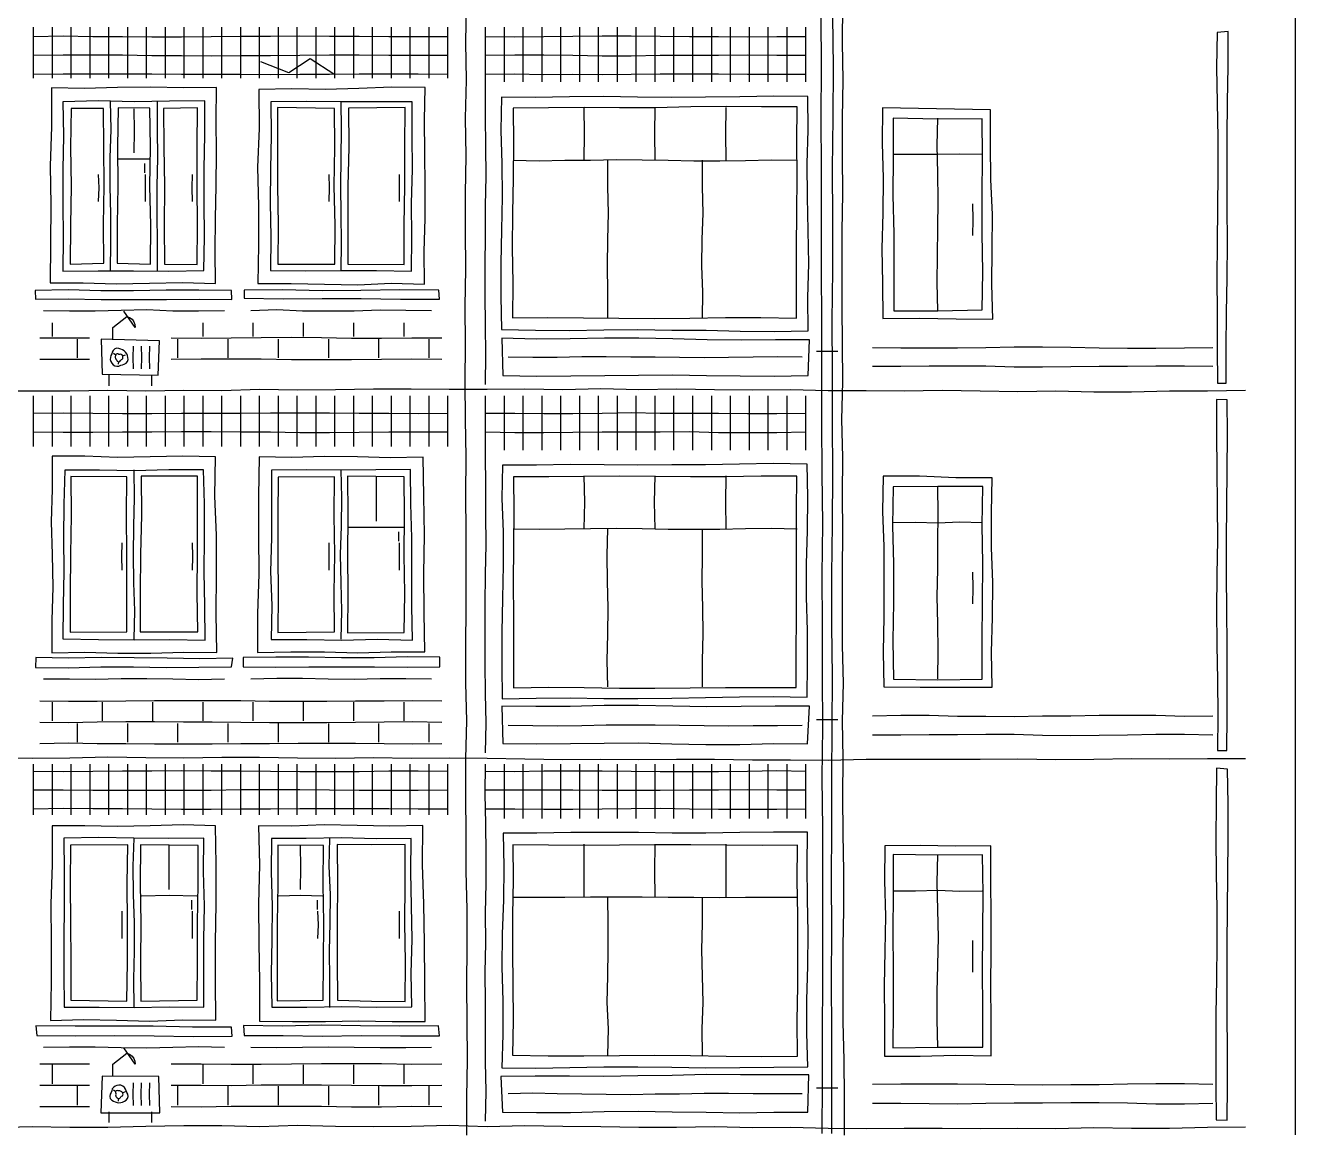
# Model space of a CAD drawing. Header units: millimetres. Extents: x 0 to 165, y 0 to 320.
# Drawn here: x 63.9 to 165, y 166.4 to 254.4 of the extents above; entities that cross this region are included whole.
import ezdxf

# ---------------------------------------------------------------- set-up
doc = ezdxf.new("R2010")
doc.units = ezdxf.units.MM
for name, color, linetype, true_color in [('01_KARKAS', 1, 'Continuous', 0xd62728), ('02_PROYOMY', 5, 'Continuous', 0x1f5fd6), ('03_BALKONY', 3, 'Continuous', 0x2ca02c), ('04_KLADKA', 32, 'Continuous', 0x8c5a2b), ('05_KONDICIONERY', 6, 'Continuous', 0xc512c5), ('06_VODOSTOK', 4, 'Continuous', 0x0f9aa0)]:
    doc.layers.add(name, color=color, linetype=linetype, true_color=true_color)

msp = doc.modelspace()

# ---------------------------------------------------------------- linework, layer by layer
at = {"layer": '01_KARKAS'}
for points in [[(99, 166), (98.99, 169), (99.05, 172), (99.04, 175), (99, 178), (99.03, 181), (99.03, 184), (98.95, 187), (98.96, 190), (98.92, 193), (98.93, 196), (98.99, 199), (98.93, 202), (98.91, 205), (98.94, 208), (98.94, 211), (98.96, 214), (98.91, 217), (98.95, 220), (98.9, 223), (98.87, 226), (98.9, 229), (98.88, 232), (98.91, 235), (98.9, 238), (98.89, 241), (98.94, 244), (98.89, 247), (98.97, 250), (98.93, 253), (98.98, 256)], [(129.08, 166), (129.08, 169), (129.06, 172), (128.98, 175), (128.97, 178), (128.98, 181), (129.03, 184), (129.02, 187), (128.96, 190), (128.94, 193), (128.97, 196), (128.92, 199), (129, 202), (128.93, 205), (128.93, 208), (128.93, 211), (128.94, 214), (128.92, 217), (128.95, 220), (128.87, 223), (128.95, 226), (128.93, 229), (128.9, 232), (128.88, 235), (128.89, 238), (128.95, 241), (128.92, 244), (128.91, 247), (128.96, 250), (128.93, 253), (128.94, 256)], [(165, 166.04), (165, 169.06), (165, 172.08), (165, 175.09), (165, 178.11), (165, 181.13), (165, 184.15), (165, 187.17), (165, 190.19), (165, 193.21), (165, 196.23), (165, 199.25), (165, 202.26), (165, 205.28), (165, 208.3), (165, 211.32), (165, 214.34), (165, 217.36), (165, 220.38), (165, 223.4), (165, 226.42), (165, 229.43), (165, 232.45), (165, 235.47), (165, 238.49), (165, 241.51), (165, 244.53), (165, 247.55), (165, 250.57), (165, 253.58), (165, 256.6)], [(61.37, 225.29), (64.38, 225.29), (67.4, 225.28), (70.42, 225.33), (73.44, 225.29), (76.46, 225.34), (79.48, 225.31), (82.5, 225.4), (85.52, 225.36), (88.54, 225.38), (91.56, 225.44), (94.58, 225.44), (97.6, 225.42), (100.62, 225.4), (103.63, 225.43), (106.65, 225.39), (109.67, 225.45), (112.69, 225.38), (115.71, 225.43), (118.73, 225.37), (121.75, 225.35), (124.77, 225.37), (127.79, 225.3), (130.81, 225.3), (133.83, 225.28), (136.85, 225.34), (139.87, 225.27), (142.88, 225.22), (145.9, 225.27), (148.92, 225.2), (151.94, 225.21), (154.96, 225.27), (157.98, 225.28), (161, 225.33)], [(61.37, 196.05), (64.38, 196.04), (67.4, 196.06), (70.42, 196.13), (73.44, 196.09), (76.46, 196.05), (79.48, 196.11), (82.5, 196.11), (85.52, 196.05), (88.54, 196.03), (91.56, 196.08), (94.58, 196.02), (97.6, 196.06), (100.62, 196.04), (103.63, 195.97), (106.65, 195.93), (109.67, 195.96), (112.69, 195.91), (115.71, 195.94), (118.73, 195.95), (121.75, 195.9), (124.77, 195.9), (127.79, 195.87), (130.81, 195.95), (133.83, 195.95), (136.85, 195.94), (139.87, 195.94), (142.88, 195.98), (145.9, 195.91), (148.92, 195.94), (151.94, 195.99), (154.96, 195.98), (157.98, 195.99), (161, 196)], [(61.37, 166.61), (64.38, 166.7), (67.4, 166.64), (70.42, 166.66), (73.44, 166.72), (76.46, 166.78), (79.48, 166.79), (82.5, 166.7), (85.52, 166.8), (88.54, 166.73), (91.56, 166.71), (94.58, 166.72), (97.6, 166.8), (100.62, 166.71), (103.63, 166.77), (106.65, 166.74), (109.67, 166.69), (112.69, 166.66), (115.71, 166.64), (118.73, 166.69), (121.75, 166.62), (124.77, 166.64), (127.79, 166.58), (130.81, 166.55), (133.83, 166.58), (136.85, 166.58), (139.87, 166.55), (142.88, 166.57), (145.9, 166.54), (148.92, 166.62), (151.94, 166.58), (154.96, 166.58), (157.98, 166.64), (161, 166.67)]]:
    msp.add_lwpolyline(points, dxfattribs=at)
at = {"layer": '02_PROYOMY'}
for points in [[(65.92, 249.39), (65.94, 246.29), (65.82, 243.19), (65.87, 240.08), (65.85, 236.98), (65.81, 233.88)], [(79.07, 249.42), (76.44, 249.39), (73.81, 249.46), (71.18, 249.44), (68.55, 249.35), (65.92, 249.39)], [(78.99, 233.81), (78.95, 236.41), (78.99, 239.01), (79.03, 241.61), (79.08, 244.22), (79.03, 246.82), (79.07, 249.42)], [(82.43, 249.26), (82.46, 246.17), (82.33, 243.08), (82.4, 239.99), (82.4, 236.9), (82.35, 233.81)], [(95.69, 249.44), (93.04, 249.45), (90.39, 249.35), (87.74, 249.26), (85.08, 249.33), (82.43, 249.26)], [(95.62, 233.76), (95.61, 236.37), (95.68, 238.99), (95.69, 241.6), (95.65, 244.21), (95.63, 246.82), (95.69, 249.44)], [(66.84, 248.28), (66.89, 245.58), (66.82, 242.89), (66.82, 240.19), (66.86, 237.49), (66.83, 234.8)], [(78.15, 248.37), (75.33, 248.35), (72.5, 248.28), (69.67, 248.36), (66.84, 248.28)], [(70.63, 234.83), (70.65, 237.08), (70.64, 239.33), (70.6, 241.58), (70.61, 243.83), (70.68, 246.08), (70.63, 248.33)], [(74.37, 234.83), (74.36, 237.08), (74.33, 239.33), (74.35, 241.58), (74.4, 243.83), (74.37, 246.08), (74.37, 248.33)], [(77.55, 247.82), (74.86, 247.77)], [(77.52, 235.34), (77.56, 238.46), (77.52, 241.58), (77.54, 244.7), (77.55, 247.82)], [(78.06, 234.85), (78.11, 237.55), (78.09, 240.26), (78.09, 242.96), (78.15, 245.66), (78.15, 248.37)], [(83.39, 248.29), (83.43, 245.61), (83.38, 242.92), (83.34, 240.24), (83.39, 237.55), (83.37, 234.87)], [(94.65, 248.29), (91.84, 248.28), (89.02, 248.28), (86.21, 248.32), (83.39, 248.29)], [(88.46, 247.75), (83.92, 247.84)], [(83.92, 247.84), (83.92, 244.72), (83.92, 241.61), (83.99, 238.49), (83.96, 235.37)], [(89, 234.83), (89.03, 237.08), (88.99, 239.33), (88.96, 241.58), (89, 243.83), (89.03, 246.08), (89, 248.33)], [(94.08, 247.84), (89.58, 247.79)], [(94.01, 235.33), (94, 238.46), (94.06, 241.59), (94.06, 244.71), (94.08, 247.84)], [(94.6, 234.81), (94.61, 237.51), (94.59, 240.21), (94.67, 242.9), (94.66, 245.6), (94.65, 248.29)], [(67.49, 247.77), (67.44, 244.67), (67.49, 241.57), (67.43, 238.47), (67.42, 235.37)], [(70.08, 247.77), (67.49, 247.77)], [(70.09, 235.43), (70.06, 238.51), (70.13, 241.6), (70.09, 244.68), (70.08, 247.77)], [(71.23, 247.8), (71.19, 244.71), (71.22, 241.61), (71.17, 238.52), (71.17, 235.43)], [(73.76, 247.79), (71.23, 247.8)], [(72.5, 244.24), (72.53, 245.99), (72.5, 247.73)], [(73.82, 235.37), (73.83, 238.47), (73.76, 241.58), (73.8, 244.69), (73.76, 247.79)], [(74.86, 247.77), (74.87, 244.67), (74.93, 241.56), (74.89, 238.45), (74.94, 235.35)], [(88.49, 235.37), (88.51, 238.46), (88.44, 241.56), (88.48, 244.66), (88.46, 247.75)], [(89.58, 247.79), (89.6, 244.69), (89.53, 241.58), (89.52, 238.47), (89.52, 235.37)], [(71.23, 243.74), (73.77, 243.74)], [(73.37, 242.64), (73.37, 243.39)], [(69.68, 240.34), (69.72, 241.43), (69.68, 242.51)], [(73.42, 240.34), (73.42, 241.43), (73.42, 242.51)], [(77.15, 240.34), (77.14, 241.43), (77.15, 242.51)], [(88.05, 240.34), (88.07, 241.43), (88.05, 242.51)], [(93.65, 240.34), (93.65, 241.43), (93.65, 242.51)], [(66.83, 234.8), (69.64, 234.82), (72.45, 234.83), (75.26, 234.81), (78.06, 234.85)], [(67.42, 235.37), (70.09, 235.43)], [(71.17, 235.43), (73.82, 235.37)], [(74.94, 235.35), (77.52, 235.34)], [(83.37, 234.87), (86.18, 234.83), (88.99, 234.85), (91.8, 234.87), (94.6, 234.81)], [(83.96, 235.37), (88.49, 235.37)], [(89.52, 235.37), (94.01, 235.33)], [(65.81, 233.88), (68.44, 233.87), (71.08, 233.8), (73.72, 233.86), (76.35, 233.9), (78.99, 233.81)], [(82.35, 233.81), (85.01, 233.83), (87.66, 233.76), (90.31, 233.73), (92.97, 233.84), (95.62, 233.76)], [(80.26, 233.27), (77.66, 233.28), (75.05, 233.29), (72.45, 233.25), (69.85, 233.25), (67.25, 233.31), (64.64, 233.27)], [(64.64, 233.27), (64.65, 232.57)], [(80.3, 232.54), (80.26, 233.27)], [(96.78, 233.28), (93.67, 233.31), (90.57, 233.26), (87.47, 233.25), (84.36, 233.33), (81.26, 233.3)], [(81.26, 233.3), (81.26, 232.65)], [(81.26, 232.65), (84.37, 232.59), (87.48, 232.62), (90.6, 232.64), (93.71, 232.57), (96.82, 232.58)], [(96.82, 232.58), (96.78, 233.28)], [(64.65, 232.57), (67.26, 232.6), (69.87, 232.56), (72.48, 232.54), (75.08, 232.56), (77.69, 232.58), (80.3, 232.54)], [(65.3, 231.68), (67.36, 231.65), (69.41, 231.64), (71.47, 231.71), (73.53, 231.74), (75.59, 231.66), (77.64, 231.64), (79.7, 231.68)], [(81.8, 231.68), (83.86, 231.74), (85.91, 231.66), (87.97, 231.64), (90.03, 231.66), (92.09, 231.73), (94.14, 231.7), (96.2, 231.68)], [(65.97, 220.07), (65.98, 217.46), (65.91, 214.85), (65.97, 212.24), (66.04, 209.64), (65.95, 207.03), (65.95, 204.42)], [(78.99, 220.01), (76.39, 220.07), (73.78, 220.03), (71.18, 219.98), (68.58, 220.07), (65.97, 220.07)], [(79.09, 204.45), (79.05, 207.56), (79.07, 210.67), (79.06, 213.78), (78.94, 216.89), (78.99, 220.01)], [(82.46, 220.02), (82.41, 216.9), (82.41, 213.78), (82.44, 210.67), (82.32, 207.55), (82.34, 204.43)], [(95.52, 220), (92.91, 219.95), (90.3, 220.03), (87.68, 220.05), (85.07, 219.96), (82.46, 220.02)], [(95.65, 204.5), (95.6, 207.6), (95.57, 210.7), (95.62, 213.8), (95.59, 216.9), (95.52, 220)], [(66.98, 218.95), (66.92, 216.26), (66.89, 213.58), (66.91, 210.89), (66.85, 208.2), (66.83, 205.52)], [(78.04, 219), (75.27, 219), (72.51, 218.92), (69.74, 218.97), (66.98, 218.95)], [(72.5, 205.5), (72.56, 207.75), (72.49, 210), (72.45, 212.25), (72.48, 214.5), (72.53, 216.75), (72.5, 219)], [(77.55, 218.49), (73.07, 218.48)], [(77.58, 206.09), (77.53, 209.19), (77.56, 212.29), (77.56, 215.39), (77.55, 218.49)], [(78.16, 205.43), (78.14, 208.15), (78.09, 210.86), (78.1, 213.57), (78.1, 216.28), (78.04, 219)], [(83.44, 218.96), (83.46, 216.26), (83.45, 213.57), (83.38, 210.88), (83.48, 208.18), (83.43, 205.49)], [(94.52, 219.01), (91.75, 218.99), (88.98, 218.97), (86.21, 219), (83.44, 218.96)], [(89, 205.5), (89.04, 207.75), (88.99, 210), (88.95, 212.25), (89.01, 214.5), (89.05, 216.75), (89, 219)], [(94.68, 205.43), (94.62, 208.14), (94.61, 210.86), (94.61, 213.58), (94.54, 216.29), (94.52, 219.01)], [(67.48, 218.46), (67.49, 215.36), (67.43, 212.26), (67.41, 209.16), (67.41, 206.06)], [(71.92, 218.42), (67.48, 218.46)], [(71.93, 206.1), (71.94, 209.18), (71.94, 212.26), (71.9, 215.34), (71.92, 218.42)], [(73.07, 218.48), (73.09, 215.38), (73.02, 212.28), (73, 209.19), (73, 206.09)], [(83.99, 218.39), (83.95, 215.3), (83.95, 212.21), (83.97, 209.12), (83.95, 206.03)], [(88.46, 218.44), (83.99, 218.39)], [(88.46, 206.09), (88.44, 209.18), (88.49, 212.26), (88.45, 215.35), (88.46, 218.44)], [(94.02, 218.43), (89.49, 218.48)], [(89.49, 218.48), (89.52, 215.36), (89.49, 212.25), (89.52, 209.14), (89.51, 206.02)], [(91.8, 214.91), (91.81, 216.66), (91.8, 218.4)], [(94.02, 206.03), (94.06, 209.13), (94, 212.23), (94.05, 215.33), (94.02, 218.43)], [(89.6, 214.41), (91.8, 214.43), (94, 214.41)], [(93.6, 213.31), (93.6, 214.06)], [(71.55, 211.01), (71.52, 212.09), (71.55, 213.18)], [(77.15, 211.01), (77.17, 212.09), (77.15, 213.18)], [(88.05, 211.01), (88.04, 212.09), (88.05, 213.18)], [(93.65, 211.01), (93.63, 212.09), (93.65, 213.18)], [(66.83, 205.52), (69.66, 205.48), (72.5, 205.46), (75.33, 205.48), (78.16, 205.43)], [(67.41, 206.06), (71.93, 206.1)], [(73, 206.09), (77.58, 206.09)], [(83.43, 205.49), (86.25, 205.49), (89.06, 205.43), (91.87, 205.5), (94.68, 205.43)], [(83.95, 206.03), (88.46, 206.09)], [(89.51, 206.02), (94.02, 206.03)], [(65.95, 204.42), (68.58, 204.46), (71.21, 204.39), (73.83, 204.38), (76.46, 204.48), (79.09, 204.45)], [(82.34, 204.43), (85, 204.5), (87.66, 204.5), (90.32, 204.42), (92.98, 204.49), (95.65, 204.5)], [(64.67, 204.05), (64.65, 203.24)], [(80.36, 203.98), (77.74, 203.94), (75.13, 204), (72.51, 204.03), (69.9, 204.04), (67.28, 203.99), (64.67, 204.05)], [(80.26, 203.3), (80.36, 203.98)], [(96.85, 204.06), (94.24, 204.09), (91.62, 204.03), (89.01, 204.01), (86.4, 204.07), (83.79, 204.07), (81.18, 204.05)], [(81.18, 204.05), (81.19, 203.3)], [(96.86, 203.29), (96.85, 204.06)], [(64.65, 203.24), (67.26, 203.23), (69.86, 203.29), (72.46, 203.29), (75.06, 203.25), (77.66, 203.28), (80.26, 203.3)], [(65.3, 202.35), (67.36, 202.34), (69.41, 202.33), (71.47, 202.36), (73.53, 202.38), (75.59, 202.34), (77.64, 202.3), (79.7, 202.35)], [(81.19, 203.3), (83.8, 203.28), (86.42, 203.3), (89.03, 203.31), (91.64, 203.31), (94.25, 203.28), (96.86, 203.29)], [(81.8, 202.35), (83.86, 202.4), (85.91, 202.39), (87.97, 202.35), (90.03, 202.33), (92.09, 202.37), (94.14, 202.38), (96.2, 202.35)], [(65.99, 190.64), (65.97, 187.54), (65.87, 184.44), (65.89, 181.34), (65.91, 178.23), (65.84, 175.13)], [(79, 190.65), (76.4, 190.72), (73.79, 190.64), (71.19, 190.59), (68.59, 190.65), (65.99, 190.64)], [(79.01, 175.17), (78.99, 178.27), (78.98, 181.36), (79.04, 184.46), (79.03, 187.56), (79, 190.65)], [(82.41, 190.65), (82.5, 187.54), (82.4, 184.43), (82.43, 181.32), (82.5, 178.21), (82.48, 175.1)], [(95.5, 190.66), (92.88, 190.61), (90.26, 190.66), (87.64, 190.71), (85.03, 190.62), (82.41, 190.65)], [(95.69, 175.07), (95.66, 178.19), (95.64, 181.31), (95.57, 184.42), (95.48, 187.54), (95.5, 190.66)], [(66.91, 189.67), (66.94, 186.97), (66.94, 184.28), (66.92, 181.59), (66.9, 178.9), (66.94, 176.2)], [(78.06, 189.67), (75.27, 189.64), (72.48, 189.65), (69.69, 189.7), (66.91, 189.67)], [(72.5, 176.17), (72.48, 178.42), (72.53, 180.67), (72.54, 182.92), (72.46, 185.17), (72.44, 187.42), (72.5, 189.67)], [(78.07, 176.21), (78.05, 178.9), (78.06, 181.59), (78.11, 184.28), (78.04, 186.98), (78.06, 189.67)], [(83.44, 189.63), (83.42, 186.94), (83.5, 184.26), (83.47, 181.57), (83.43, 178.89), (83.47, 176.2)], [(94.56, 189.63), (91.78, 189.61), (89, 189.68), (86.22, 189.62), (83.44, 189.63)], [(88.1, 176.17), (88.08, 178.42), (88.06, 180.67), (88.12, 182.92), (88.15, 185.17), (88.04, 187.42), (88.1, 189.67)], [(94.08, 189.15), (91.38, 189.12), (88.68, 189.16)], [(88.68, 189.16), (88.7, 186.06), (88.68, 182.96), (88.69, 179.86), (88.7, 176.77)], [(94.63, 176.24), (94.58, 178.92), (94.65, 181.6), (94.59, 184.27), (94.55, 186.95), (94.56, 189.63)], [(67.43, 189.11), (67.41, 186.02), (67.44, 182.93), (67.48, 179.84), (67.47, 176.76)], [(72, 189.13), (67.43, 189.11)], [(71.93, 176.69), (71.97, 179.8), (71.97, 182.91), (71.96, 186.02), (72, 189.13)], [(73.01, 189.13), (72.99, 186.01), (73.05, 182.9), (73.02, 179.79), (73.03, 176.67)], [(77.6, 189.08), (73.01, 189.13)], [(75.3, 185.58), (75.29, 187.32), (75.3, 189.07)], [(77.52, 176.77), (77.55, 179.85), (77.55, 182.93), (77.6, 186), (77.6, 189.08)], [(83.94, 189.1), (83.94, 186), (83.91, 182.91), (83.9, 179.82), (83.9, 176.72)], [(87.6, 189.08), (83.94, 189.1)], [(85.75, 185.58), (85.79, 187.32), (85.75, 189.07)], [(87.57, 176.76), (87.58, 179.84), (87.61, 182.92), (87.56, 186), (87.6, 189.08)], [(94.1, 176.66), (94.12, 179.78), (94.07, 182.91), (94.09, 186.03), (94.08, 189.15)], [(73.1, 185.08), (75.3, 185.13), (77.5, 185.08)], [(84, 185.08), (85.75, 185.13), (87.5, 185.08)], [(77.1, 183.98), (77.1, 184.73)], [(87.1, 183.98), (87.1, 184.73)], [(71.55, 181.68), (71.55, 182.76), (71.55, 183.85)], [(77.15, 181.68), (77.16, 182.76), (77.15, 183.85)], [(87.15, 181.68), (87.19, 182.76), (87.15, 183.85)], [(93.65, 181.68), (93.63, 182.76), (93.65, 183.85)], [(66.94, 176.2), (69.72, 176.21), (72.5, 176.17), (75.29, 176.23), (78.07, 176.21)], [(67.47, 176.76), (71.93, 176.69)], [(73.03, 176.67), (77.52, 176.77)], [(83.47, 176.2), (86.26, 176.2), (89.05, 176.26), (91.84, 176.19), (94.63, 176.24)], [(83.9, 176.72), (87.57, 176.76)], [(88.7, 176.77), (91.4, 176.67), (94.1, 176.66)], [(65.84, 175.13), (68.48, 175.22), (71.11, 175.16), (73.74, 175.09), (76.38, 175.2), (79.01, 175.17)], [(82.48, 175.1), (85.12, 175.06), (87.76, 175.05), (90.41, 175.12), (93.05, 175.05), (95.69, 175.07)], [(80.26, 174.62), (77.15, 174.62), (74.03, 174.7), (70.92, 174.7), (67.8, 174.68), (64.69, 174.72)], [(64.69, 174.72), (64.76, 173.96)], [(80.32, 173.9), (80.26, 174.62)], [(96.74, 174.72), (93.64, 174.7), (90.54, 174.71), (87.43, 174.76), (84.33, 174.7), (81.23, 174.74)], [(81.23, 174.74), (81.26, 173.95)], [(96.82, 173.91), (96.74, 174.72)], [(64.76, 173.96), (67.87, 173.93), (70.98, 173.95), (74.1, 173.93), (77.21, 173.87), (80.32, 173.9)], [(65.3, 173.02), (67.36, 173.05), (69.41, 173.04), (71.47, 173), (73.53, 172.97), (75.59, 173.02), (77.64, 173.07), (79.7, 173.02)], [(81.26, 173.95), (84.37, 173.94), (87.48, 173.9), (90.6, 173.94), (93.71, 173.92), (96.82, 173.91)], [(81.8, 173.02), (83.86, 173), (85.91, 173.03), (87.97, 173.05), (90.03, 173.02), (92.09, 173), (94.14, 172.98), (96.2, 173.02)]]:
    msp.add_lwpolyline(points, dxfattribs=at)
at = {"layer": '03_BALKONY'}
for points in [[(159.62, 253.9), (158.75, 253.81)], [(159.47, 225.88), (159.46, 228.68), (159.5, 231.48), (159.55, 234.28), (159.57, 237.09), (159.56, 239.89), (159.54, 242.69), (159.54, 245.49), (159.58, 248.29), (159.62, 251.09), (159.62, 253.9)], [(158.75, 253.81), (158.7, 251.02), (158.75, 248.23), (158.8, 245.43), (158.8, 242.64), (158.77, 239.85), (158.76, 237.06), (158.73, 234.26), (158.76, 231.47), (158.76, 228.68), (158.78, 225.88)], [(101.76, 248.65), (101.7, 246.01), (101.8, 243.37), (101.81, 240.72), (101.77, 238.08), (101.72, 235.44), (101.71, 232.8), (101.76, 230.16)], [(126.15, 248.7), (123.44, 248.74), (120.73, 248.69), (118.02, 248.66), (115.31, 248.62), (112.6, 248.66), (109.89, 248.7), (107.18, 248.69), (104.47, 248.63), (101.76, 248.65)], [(125.31, 247.89), (122.48, 247.88), (119.65, 247.91), (116.83, 247.89), (114, 247.81), (111.17, 247.8), (108.34, 247.83), (105.51, 247.82), (102.68, 247.79)], [(108.35, 243.63), (108.36, 245.73), (108.35, 247.83)], [(114, 243.63), (113.98, 245.73), (114, 247.83)], [(119.65, 243.63), (119.63, 245.73), (119.65, 247.83)], [(125.25, 231.07), (125.26, 233.88), (125.25, 236.68), (125.27, 239.48), (125.32, 242.29), (125.29, 245.09), (125.31, 247.89)], [(126.19, 230.05), (126.17, 232.71), (126.23, 235.38), (126.19, 238.04), (126.12, 240.71), (126.11, 243.37), (126.19, 246.04), (126.15, 248.7)], [(102.68, 247.79), (102.72, 245.01), (102.68, 242.22), (102.64, 239.43), (102.62, 236.65), (102.66, 233.86), (102.63, 231.08)], [(132.1, 247.81), (132.09, 245.01), (132.15, 242.22), (132.12, 239.42), (132.05, 236.62), (132.11, 233.83), (132.12, 231.03)], [(140.71, 247.66), (137.84, 247.71), (134.97, 247.75), (132.1, 247.81)], [(132.94, 246.98), (132.96, 243.92), (132.92, 240.85), (133, 237.79), (133, 234.72), (133, 231.66)], [(140.05, 246.94), (136.49, 246.92), (132.94, 246.98)], [(136.5, 231.68), (136.45, 233.87), (136.48, 236.05), (136.5, 238.24), (136.54, 240.43), (136.51, 242.61), (136.45, 244.8), (136.5, 246.98)], [(140.05, 231.72), (140.09, 234.76), (140.04, 237.81), (140.04, 240.85), (140.07, 243.89), (140.05, 246.94)], [(140.89, 230.99), (140.81, 233.77), (140.85, 236.55), (140.86, 239.33), (140.72, 242.1), (140.7, 244.88), (140.71, 247.66)], [(132.95, 244.13), (134.72, 244.11), (136.5, 244.13), (138.27, 244.16), (140.05, 244.13)], [(102.7, 243.63), (104.75, 243.59), (106.81, 243.64), (108.86, 243.65), (110.92, 243.69), (112.97, 243.67), (115.03, 243.64), (117.08, 243.59), (119.14, 243.59), (121.19, 243.62), (123.25, 243.66), (125.3, 243.63)], [(110.23, 231.03), (110.24, 233.13), (110.21, 235.23), (110.23, 237.33), (110.28, 239.43), (110.22, 241.53), (110.23, 243.63)], [(117.77, 231.03), (117.79, 233.13), (117.71, 235.23), (117.74, 237.33), (117.82, 239.43), (117.77, 241.53), (117.77, 243.63)], [(139.3, 237.65), (139.32, 238.91), (139.3, 240.17)], [(133, 231.66), (136.52, 231.66), (140.05, 231.72)], [(102.63, 231.08), (105.46, 231.12), (108.29, 231.1), (111.11, 231.05), (113.94, 231.03), (116.77, 231.06), (119.59, 231.11), (122.42, 231.11), (125.25, 231.07)], [(132.12, 231.03), (135.04, 231.05), (137.97, 231.01), (140.89, 230.99)], [(101.76, 230.16), (104.47, 230.12), (107.19, 230.09), (109.9, 230.14), (112.62, 230.15), (115.33, 230.12), (118.05, 230.1), (120.76, 230.02), (123.47, 230.01), (126.19, 230.05)], [(126.29, 229.35), (123.57, 229.34), (120.85, 229.31), (118.13, 229.35), (115.41, 229.41), (112.69, 229.47), (109.97, 229.46), (107.24, 229.42), (104.52, 229.4), (101.8, 229.46)], [(101.8, 229.46), (101.88, 226.5)], [(126.18, 226.49), (126.29, 229.35)], [(131.3, 228.73), (133.56, 228.69), (135.82, 228.7), (138.08, 228.7), (140.33, 228.74), (142.59, 228.79), (144.85, 228.79), (147.11, 228.76), (149.37, 228.69), (151.62, 228.68), (153.88, 228.68), (156.14, 228.71), (158.4, 228.73)], [(102.3, 227.98), (104.25, 227.97), (106.2, 227.97), (108.15, 228.01), (110.1, 228.02), (112.05, 227.99), (114, 227.99), (115.95, 227.95), (117.9, 227.93), (119.85, 227.95), (121.8, 227.98), (123.75, 228), (125.7, 227.98)], [(131.3, 227.23), (133.56, 227.24), (135.82, 227.27), (138.08, 227.27), (140.33, 227.26), (142.59, 227.2), (144.85, 227.18), (147.11, 227.22), (149.37, 227.23), (151.62, 227.25), (153.88, 227.26), (156.14, 227.26), (158.4, 227.23)], [(101.88, 226.5), (104.58, 226.44), (107.28, 226.47), (109.98, 226.51), (112.68, 226.53), (115.38, 226.54), (118.08, 226.5), (120.78, 226.47), (123.48, 226.45), (126.18, 226.49)], [(158.78, 225.88), (159.47, 225.88)], [(159.55, 224.55), (158.7, 224.6)], [(158.7, 224.6), (158.7, 221.81), (158.73, 219.01), (158.76, 216.21), (158.77, 213.42), (158.72, 210.62), (158.7, 207.83), (158.73, 205.03), (158.77, 202.24), (158.81, 199.44), (158.77, 196.65)], [(159.53, 196.63), (159.54, 199.42), (159.55, 202.22), (159.56, 205.01), (159.52, 207.8), (159.5, 210.59), (159.51, 213.38), (159.53, 216.17), (159.56, 218.96), (159.57, 221.76), (159.55, 224.55)], [(101.85, 219.36), (101.79, 216.7), (101.89, 214.04), (101.9, 211.39), (101.85, 208.73), (101.79, 206.07), (101.79, 203.42), (101.82, 200.76)], [(126.11, 219.45), (123.41, 219.49), (120.72, 219.44), (118.02, 219.38), (115.33, 219.38), (112.63, 219.35), (109.93, 219.39), (107.24, 219.4), (104.54, 219.37), (101.85, 219.36)], [(108.35, 214.3), (108.4, 216.4), (108.35, 218.5)], [(114, 214.3), (113.96, 216.4), (114, 218.5)], [(119.65, 214.3), (119.64, 216.4), (119.65, 218.5)], [(126.11, 200.88), (126.13, 203.53), (126.14, 206.19), (126.06, 208.84), (126.05, 211.49), (126.12, 214.14), (126.16, 216.8), (126.11, 219.45)], [(140.84, 218.35), (137.94, 218.35), (135.06, 218.49), (132.17, 218.48)], [(102.72, 218.43), (102.75, 215.63), (102.71, 212.83), (102.68, 210.03), (102.71, 207.23), (102.73, 204.43), (102.72, 201.63)], [(125.27, 218.47), (122.45, 218.47), (119.63, 218.44), (116.81, 218.44), (113.99, 218.46), (111.18, 218.47), (108.36, 218.45), (105.54, 218.43), (102.72, 218.43)], [(125.23, 201.65), (125.23, 204.45), (125.25, 207.26), (125.26, 210.06), (125.25, 212.86), (125.25, 215.67), (125.27, 218.47)], [(132.17, 218.48), (132.1, 215.68), (132.21, 212.89), (132.22, 210.09), (132.2, 207.29), (132.16, 204.5), (132.21, 201.7)], [(132.94, 217.63), (132.91, 214.56), (132.98, 211.5), (132.99, 208.44), (132.92, 205.38), (132.97, 202.32)], [(140.09, 217.65), (136.52, 217.66), (132.94, 217.63)], [(136.5, 202.35), (136.53, 204.54), (136.5, 206.72), (136.45, 208.91), (136.5, 211.09), (136.51, 213.28), (136.54, 215.46), (136.5, 217.65)], [(140.05, 202.32), (140.03, 205.38), (140.08, 208.45), (140.09, 211.52), (140.05, 214.59), (140.09, 217.65)], [(140.84, 201.68), (140.79, 204.46), (140.87, 207.24), (140.88, 210.02), (140.79, 212.8), (140.79, 215.57), (140.84, 218.35)], [(132.95, 214.8), (134.72, 214.81), (136.5, 214.76), (138.27, 214.85), (140.05, 214.8)], [(102.7, 214.3), (104.75, 214.27), (106.81, 214.29), (108.86, 214.31), (110.92, 214.35), (112.97, 214.32), (115.03, 214.27), (117.08, 214.25), (119.14, 214.27), (121.19, 214.31), (123.25, 214.33), (125.3, 214.3)], [(110.23, 201.7), (110.18, 203.8), (110.23, 205.9), (110.27, 208), (110.21, 210.1), (110.18, 212.2), (110.23, 214.3)], [(117.77, 201.7), (117.76, 203.8), (117.81, 205.9), (117.8, 208), (117.74, 210.1), (117.76, 212.2), (117.77, 214.3)], [(139.3, 208.32), (139.33, 209.58), (139.3, 210.84)], [(132.97, 202.32), (136.51, 202.27), (140.05, 202.32)], [(102.72, 201.63), (105.53, 201.67), (108.35, 201.65), (111.16, 201.61), (113.97, 201.61), (116.79, 201.63), (119.6, 201.66), (122.42, 201.66), (125.23, 201.65)], [(132.21, 201.7), (135.09, 201.68), (137.96, 201.69), (140.84, 201.68)], [(101.82, 200.76), (104.52, 200.81), (107.22, 200.83), (109.92, 200.79), (112.62, 200.77), (115.32, 200.81), (118.02, 200.85), (120.72, 200.91), (123.41, 200.93), (126.11, 200.88)], [(126.28, 200.17), (123.56, 200.16), (120.84, 200.13), (118.12, 200.11), (115.4, 200.18), (112.68, 200.21), (109.95, 200.21), (107.23, 200.14), (104.51, 200.14), (101.79, 200.16)], [(101.79, 200.16), (101.86, 197.2)], [(126.13, 197.17), (126.28, 200.17)], [(131.3, 199.4), (133.56, 199.46), (135.82, 199.44), (138.08, 199.38), (140.33, 199.36), (142.59, 199.34), (144.85, 199.39), (147.11, 199.4), (149.37, 199.46), (151.62, 199.45), (153.88, 199.44), (156.14, 199.38), (158.4, 199.4)], [(102.3, 198.65), (104.25, 198.62), (106.2, 198.6), (108.15, 198.63), (110.1, 198.69), (112.05, 198.69), (114, 198.69), (115.95, 198.66), (117.9, 198.62), (119.85, 198.61), (121.8, 198.63), (123.75, 198.62), (125.7, 198.65)], [(131.3, 197.9), (133.56, 197.89), (135.82, 197.91), (138.08, 197.92), (140.33, 197.95), (142.59, 197.93), (144.85, 197.87), (147.11, 197.83), (149.37, 197.85), (151.62, 197.88), (153.88, 197.95), (156.14, 197.94), (158.4, 197.9)], [(101.86, 197.2), (104.56, 197.16), (107.25, 197.2), (109.95, 197.22), (112.65, 197.24), (115.34, 197.18), (118.04, 197.12), (120.74, 197.13), (123.43, 197.2), (126.13, 197.17)], [(158.77, 196.65), (159.53, 196.63)], [(158.7, 195.24), (158.67, 192.44), (158.66, 189.64), (158.67, 186.84), (158.72, 184.04), (158.73, 181.24), (158.71, 178.44), (158.65, 175.64), (158.64, 172.84), (158.64, 170.04), (158.68, 167.24)], [(159.59, 195.15), (158.7, 195.24)], [(159.56, 167.21), (159.59, 170), (159.59, 172.8), (159.55, 175.59), (159.55, 178.38), (159.54, 181.18), (159.57, 183.97), (159.6, 186.77), (159.64, 189.56), (159.62, 192.36), (159.59, 195.15)], [(101.9, 190.05), (101.94, 187.38), (101.91, 184.72), (101.81, 182.05), (101.8, 179.38), (101.86, 176.71), (101.86, 174.04), (101.79, 171.37)], [(126.12, 190.13), (123.42, 190.15), (120.73, 190.12), (118.04, 190.07), (115.35, 190.07), (112.66, 190.11), (109.97, 190.11), (107.28, 190.12), (104.59, 190.07), (101.9, 190.05)], [(108.35, 184.97), (108.35, 187.07), (108.35, 189.17)], [(114, 184.97), (113.97, 187.07), (114, 189.17)], [(119.65, 184.97), (119.65, 187.07), (119.65, 189.17)], [(126.15, 171.46), (126.09, 174.13), (126.09, 176.8), (126.16, 179.46), (126.18, 182.13), (126.14, 184.8), (126.1, 187.46), (126.12, 190.13)], [(102.66, 189.12), (102.69, 186.33), (102.64, 183.54), (102.63, 180.75), (102.66, 177.96), (102.68, 175.18), (102.64, 172.39)], [(125.34, 189.11), (122.51, 189.08), (119.67, 189.11), (116.84, 189.13), (114, 189.13), (111.17, 189.1), (108.33, 189.07), (105.5, 189.09), (102.66, 189.12)], [(125.33, 172.31), (125.3, 175.11), (125.35, 177.91), (125.36, 180.71), (125.35, 183.51), (125.31, 186.31), (125.34, 189.11)], [(132.29, 189.04), (132.25, 186.25), (132.35, 183.46), (132.3, 180.68), (132.23, 177.89), (132.26, 175.1), (132.27, 172.31)], [(140.72, 189.06), (137.91, 189.03), (135.1, 189.07), (132.29, 189.04)], [(132.95, 188.35), (132.96, 185.28), (132.92, 182.2), (132.94, 179.12), (132.96, 176.04), (132.92, 172.96)], [(140.07, 188.32), (136.51, 188.3), (132.95, 188.35)], [(136.5, 173.02), (136.46, 175.2), (136.46, 177.39), (136.52, 179.57), (136.55, 181.76), (136.5, 183.95), (136.47, 186.13), (136.5, 188.32)], [(140.1, 173.02), (140.1, 176.08), (140.06, 179.14), (140.09, 182.2), (140.12, 185.26), (140.07, 188.32)], [(140.76, 172.34), (140.75, 175.13), (140.72, 177.91), (140.75, 180.7), (140.77, 183.49), (140.74, 186.27), (140.72, 189.06)], [(132.95, 185.47), (134.72, 185.47), (136.5, 185.51), (138.27, 185.45), (140.05, 185.47)], [(102.7, 184.97), (104.75, 184.95), (106.81, 184.95), (108.86, 184.98), (110.92, 184.98), (112.97, 184.98), (115.03, 184.96), (117.08, 184.95), (119.14, 184.93), (121.19, 184.95), (123.25, 184.96), (125.3, 184.97)], [(110.23, 172.37), (110.28, 174.47), (110.19, 176.57), (110.22, 178.67), (110.27, 180.77), (110.26, 182.87), (110.23, 184.97)], [(117.77, 172.37), (117.75, 174.47), (117.82, 176.57), (117.76, 178.67), (117.71, 180.77), (117.77, 182.87), (117.77, 184.97)], [(139.3, 178.99), (139.29, 180.25), (139.3, 181.51)], [(132.92, 172.96), (136.51, 173.03), (140.1, 173.02)], [(102.64, 172.39), (105.48, 172.34), (108.31, 172.33), (111.15, 172.36), (113.98, 172.38), (116.82, 172.36), (119.66, 172.3), (122.49, 172.28), (125.33, 172.31)], [(132.27, 172.31), (135.1, 172.31), (137.93, 172.38), (140.76, 172.34)], [(101.79, 171.37), (104.49, 171.35), (107.2, 171.4), (109.91, 171.45), (112.61, 171.45), (115.32, 171.43), (118.03, 171.38), (120.73, 171.41), (123.44, 171.43), (126.15, 171.46)], [(126.24, 170.82), (123.52, 170.81), (120.79, 170.81), (118.07, 170.84), (115.35, 170.75), (112.62, 170.73), (109.9, 170.68), (107.17, 170.72), (104.45, 170.72), (101.72, 170.69)], [(101.72, 170.69), (101.85, 167.85)], [(126.15, 167.85), (126.24, 170.82)], [(131.3, 170.07), (133.56, 170.11), (135.82, 170.09), (138.08, 170.11), (140.33, 170.08), (142.59, 170.05), (144.85, 170.03), (147.11, 170.05), (149.37, 170.05), (151.62, 170.09), (153.88, 170.13), (156.14, 170.12), (158.4, 170.07)], [(102.3, 169.32), (104.25, 169.37), (106.2, 169.33), (108.15, 169.31), (110.1, 169.27), (112.05, 169.26), (114, 169.29), (115.95, 169.3), (117.9, 169.36), (119.85, 169.36), (121.8, 169.33), (123.75, 169.33), (125.7, 169.32)], [(101.85, 167.85), (104.55, 167.81), (107.25, 167.81), (109.95, 167.89), (112.65, 167.92), (115.35, 167.86), (118.05, 167.83), (120.75, 167.79), (123.45, 167.83), (126.15, 167.85)], [(131.3, 168.57), (133.56, 168.55), (135.82, 168.54), (138.08, 168.51), (140.33, 168.55), (142.59, 168.58), (144.85, 168.59), (147.11, 168.61), (149.37, 168.6), (151.62, 168.58), (153.88, 168.5), (156.14, 168.51), (158.4, 168.57)], [(158.68, 167.24), (159.56, 167.21)]]:
    msp.add_lwpolyline(points, dxfattribs=at)
at = {"layer": '04_KLADKA'}
for points in [[(64.5, 250.18), (64.5, 254.22)], [(66, 250.18), (66, 254.22)], [(67.5, 250.18), (67.5, 254.22)], [(69, 250.18), (69, 254.22)], [(70.5, 250.18), (70.5, 254.22)], [(72, 250.18), (72, 254.22)], [(73.5, 250.18), (73.5, 254.22)], [(75, 250.18), (75, 254.22)], [(76.5, 250.18), (76.5, 254.22)], [(78, 250.18), (78, 254.22)], [(79.5, 250.18), (79.5, 254.22)], [(81, 250.18), (81, 254.22)], [(82.5, 250.18), (82.5, 254.22)], [(84, 250.18), (84, 254.22)], [(85.5, 250.18), (85.5, 254.22)], [(87, 250.18), (87, 254.22)], [(88.5, 250.18), (88.5, 254.22)], [(90, 250.18), (90, 254.22)], [(91.5, 250.18), (91.5, 254.22)], [(93, 250.18), (93, 254.22)], [(94.5, 250.18), (94.5, 254.22)], [(96, 250.18), (96, 254.22)], [(97.5, 250.18), (97.5, 254.22)], [(100.5, 225.78), (100.52, 228.15), (100.49, 230.52), (100.46, 232.89), (100.47, 235.26), (100.49, 237.63), (100.5, 240), (100.53, 242.37), (100.52, 244.74), (100.5, 247.11), (100.49, 249.48), (100.49, 251.85), (100.5, 254.22)], [(102, 249.88), (102, 254.22)], [(103.5, 249.88), (103.5, 254.22)], [(105, 249.88), (105, 254.22)], [(106.5, 249.88), (106.5, 254.22)], [(108, 249.88), (108, 254.22)], [(109.5, 249.88), (109.5, 254.22)], [(111, 249.88), (111, 254.22)], [(112.5, 249.88), (112.5, 254.22)], [(114, 249.88), (114, 254.22)], [(115.5, 249.88), (115.5, 254.22)], [(117, 249.88), (117, 254.22)], [(118.5, 249.88), (118.5, 254.22)], [(120, 249.88), (120, 254.22)], [(121.5, 249.88), (121.5, 254.22)], [(123, 249.88), (123, 254.22)], [(124.5, 249.88), (124.5, 254.22)], [(126, 249.88), (126, 254.22)], [(64.5, 253.5), (66.86, 253.53), (69.21, 253.49), (71.57, 253.49), (73.93, 253.46), (76.29, 253.47), (78.64, 253.5), (81, 253.51), (83.36, 253.51), (85.71, 253.54), (88.07, 253.52), (90.43, 253.52), (92.79, 253.48), (95.14, 253.49), (97.5, 253.5)], [(100.5, 253.5), (102.82, 253.46), (105.14, 253.48), (107.45, 253.51), (109.77, 253.54), (112.09, 253.53), (114.41, 253.52), (116.73, 253.48), (119.05, 253.48), (121.36, 253.46), (123.68, 253.5), (126, 253.5)], [(64.5, 252), (66.86, 252.04), (69.21, 252.04), (71.57, 252.03), (73.93, 251.99), (76.29, 251.98), (78.64, 251.96), (81, 251.97), (83.36, 251.98), (85.71, 252), (88.07, 252.04), (90.43, 252.03), (92.79, 252.01), (95.14, 252), (97.5, 252)], [(100.5, 252), (102.82, 252.04), (105.14, 252.02), (107.45, 252.01), (109.77, 251.96), (112.09, 251.96), (114.41, 252), (116.73, 252.01), (119.05, 252.01), (121.36, 252.03), (123.68, 252.01), (126, 252)], [(88.4, 250.49), (86.52, 251.71), (84.84, 250.59), (82.6, 251.46)], [(64.5, 250.5), (66.86, 250.53), (69.21, 250.53), (71.57, 250.52), (73.93, 250.52), (76.29, 250.5), (78.64, 250.48), (81, 250.48), (83.36, 250.47), (85.71, 250.49), (88.07, 250.5), (90.43, 250.53), (92.79, 250.53), (95.14, 250.52), (97.5, 250.5)], [(100.5, 250.5), (102.82, 250.51), (105.14, 250.47), (107.45, 250.48), (109.77, 250.47), (112.09, 250.49), (114.41, 250.52), (116.73, 250.52), (119.05, 250.51), (121.36, 250.48), (123.68, 250.48), (126, 250.5)], [(66, 229.6), (66, 230.68)], [(78, 229.6), (78, 230.68)], [(82, 229.6), (82, 230.68)], [(86, 229.6), (86, 230.68)], [(90, 229.6), (90, 230.68)], [(94, 229.6), (94, 230.68)], [(65, 229.5), (68.95, 229.5)], [(68, 227.9), (68, 229.4)], [(75.45, 229.5), (77.84, 229.47), (80.24, 229.49), (82.63, 229.53), (85.03, 229.54), (87.42, 229.53), (89.82, 229.47), (92.21, 229.48), (94.61, 229.49), (97, 229.5)], [(76, 227.9), (76, 229.4)], [(80, 227.9), (80, 229.4)], [(84, 227.9), (84, 229.4)], [(88, 227.9), (88, 229.4)], [(92, 227.9), (92, 229.4)], [(96, 227.9), (96, 229.4)], [(65, 227.8), (68.95, 227.8)], [(75.45, 227.8), (77.84, 227.82), (80.24, 227.83), (82.63, 227.83), (85.03, 227.78), (87.42, 227.77), (89.82, 227.76), (92.21, 227.81), (94.61, 227.83), (97, 227.8)], [(64.5, 220.85), (64.5, 224.88)], [(66, 220.85), (66, 224.88)], [(67.5, 220.85), (67.5, 224.88)], [(69, 220.85), (69, 224.88)], [(70.5, 220.85), (70.5, 224.88)], [(72, 220.85), (72, 224.88)], [(73.5, 220.85), (73.5, 224.88)], [(75, 220.85), (75, 224.88)], [(76.5, 220.85), (76.5, 224.88)], [(78, 220.85), (78, 224.88)], [(79.5, 220.85), (79.5, 224.88)], [(81, 220.85), (81, 224.88)], [(82.5, 220.85), (82.5, 224.88)], [(84, 220.85), (84, 224.88)], [(85.5, 220.85), (85.5, 224.88)], [(87, 220.85), (87, 224.88)], [(88.5, 220.85), (88.5, 224.88)], [(90, 220.85), (90, 224.88)], [(91.5, 220.85), (91.5, 224.88)], [(93, 220.85), (93, 224.88)], [(94.5, 220.85), (94.5, 224.88)], [(96, 220.85), (96, 224.88)], [(97.5, 220.85), (97.5, 224.88)], [(100.5, 196.45), (100.53, 198.82), (100.5, 201.19), (100.47, 203.56), (100.47, 205.93), (100.46, 208.3), (100.5, 210.67), (100.54, 213.04), (100.52, 215.41), (100.51, 217.77), (100.49, 220.14), (100.49, 222.51), (100.5, 224.88)], [(102, 220.55), (102, 224.88)], [(103.5, 220.55), (103.5, 224.88)], [(105, 220.55), (105, 224.88)], [(106.5, 220.55), (106.5, 224.88)], [(108, 220.55), (108, 224.88)], [(109.5, 220.55), (109.5, 224.88)], [(111, 220.55), (111, 224.88)], [(112.5, 220.55), (112.5, 224.88)], [(114, 220.55), (114, 224.88)], [(115.5, 220.55), (115.5, 224.88)], [(117, 220.55), (117, 224.88)], [(118.5, 220.55), (118.5, 224.88)], [(120, 220.55), (120, 224.88)], [(121.5, 220.55), (121.5, 224.88)], [(123, 220.55), (123, 224.88)], [(124.5, 220.55), (124.5, 224.88)], [(126, 220.55), (126, 224.88)], [(64.5, 223.5), (66.86, 223.53), (69.21, 223.49), (71.57, 223.48), (73.93, 223.48), (76.29, 223.49), (78.64, 223.49), (81, 223.51), (83.36, 223.53), (85.71, 223.53), (88.07, 223.52), (90.43, 223.51), (92.79, 223.49), (95.14, 223.47), (97.5, 223.5)], [(100.5, 223.5), (102.82, 223.49), (105.14, 223.46), (107.45, 223.47), (109.77, 223.49), (112.09, 223.54), (114.41, 223.51), (116.73, 223.51), (119.05, 223.49), (121.36, 223.47), (123.68, 223.48), (126, 223.5)], [(64.5, 222), (66.86, 221.98), (69.21, 221.99), (71.57, 222.01), (73.93, 222.02), (76.29, 222.03), (78.64, 222.03), (81, 222.02), (83.36, 222), (85.71, 221.97), (88.07, 221.96), (90.43, 221.99), (92.79, 222), (95.14, 222.01), (97.5, 222)], [(100.5, 222), (102.82, 221.97), (105.14, 221.97), (107.45, 221.99), (109.77, 222.01), (112.09, 222.01), (114.41, 222.02), (116.73, 222.03), (119.05, 221.97), (121.36, 221.96), (123.68, 221.97), (126, 222)], [(65, 200.6), (67.29, 200.57), (69.57, 200.57), (71.86, 200.6), (74.14, 200.61), (76.43, 200.62), (78.71, 200.61), (81, 200.62), (83.29, 200.58), (85.57, 200.56), (87.86, 200.56), (90.14, 200.59), (92.43, 200.6), (94.71, 200.61), (97, 200.6)], [(66, 199), (66, 200.5)], [(70, 199), (70, 200.5)], [(74, 199), (74, 200.5)], [(78, 199), (78, 200.5)], [(82, 199), (82, 200.5)], [(86, 199), (86, 200.5)], [(90, 199), (90, 200.5)], [(94, 199), (94, 200.5)], [(65, 198.9), (67.29, 198.87), (69.57, 198.92), (71.86, 198.94), (74.14, 198.94), (76.43, 198.92), (78.71, 198.91), (81, 198.89), (83.29, 198.86), (85.57, 198.86), (87.86, 198.86), (90.14, 198.89), (92.43, 198.91), (94.71, 198.95), (97, 198.9)], [(68, 197.3), (68, 198.8)], [(72, 197.3), (72, 198.8)], [(76, 197.3), (76, 198.8)], [(80, 197.3), (80, 198.8)], [(84, 197.3), (84, 198.8)], [(88, 197.3), (88, 198.8)], [(92, 197.3), (92, 198.8)], [(96, 197.3), (96, 198.8)], [(65, 197.2), (67.29, 197.24), (69.57, 197.19), (71.86, 197.2), (74.14, 197.16), (76.43, 197.17), (78.71, 197.17), (81, 197.2), (83.29, 197.21), (85.57, 197.22), (87.86, 197.22), (90.14, 197.22), (92.43, 197.19), (94.71, 197.17), (97, 197.2)], [(64.5, 191.52), (64.5, 195.55)], [(66, 191.52), (66, 195.55)], [(67.5, 191.52), (67.5, 195.55)], [(69, 191.52), (69, 195.55)], [(70.5, 191.52), (70.5, 195.55)], [(72, 191.52), (72, 195.55)], [(73.5, 191.52), (73.5, 195.55)], [(75, 191.52), (75, 195.55)], [(76.5, 191.52), (76.5, 195.55)], [(78, 191.52), (78, 195.55)], [(79.5, 191.52), (79.5, 195.55)], [(81, 191.52), (81, 195.55)], [(82.5, 191.52), (82.5, 195.55)], [(84, 191.52), (84, 195.55)], [(85.5, 191.52), (85.5, 195.55)], [(87, 191.52), (87, 195.55)], [(88.5, 191.52), (88.5, 195.55)], [(90, 191.52), (90, 195.55)], [(91.5, 191.52), (91.5, 195.55)], [(93, 191.52), (93, 195.55)], [(94.5, 191.52), (94.5, 195.55)], [(96, 191.52), (96, 195.55)], [(97.5, 191.52), (97.5, 195.55)], [(100.5, 167.12), (100.53, 169.49), (100.5, 171.86), (100.49, 174.22), (100.49, 176.59), (100.47, 178.96), (100.51, 181.33), (100.5, 183.7), (100.54, 186.07), (100.54, 188.44), (100.51, 190.81), (100.47, 193.18), (100.5, 195.55)], [(102, 191.22), (102, 195.55)], [(103.5, 191.22), (103.5, 195.55)], [(105, 191.22), (105, 195.55)], [(106.5, 191.22), (106.5, 195.55)], [(108, 191.22), (108, 195.55)], [(109.5, 191.22), (109.5, 195.55)], [(111, 191.22), (111, 195.55)], [(112.5, 191.22), (112.5, 195.55)], [(114, 191.22), (114, 195.55)], [(115.5, 191.22), (115.5, 195.55)], [(117, 191.22), (117, 195.55)], [(118.5, 191.22), (118.5, 195.55)], [(120, 191.22), (120, 195.55)], [(121.5, 191.22), (121.5, 195.55)], [(123, 191.22), (123, 195.55)], [(124.5, 191.22), (124.5, 195.55)], [(126, 191.22), (126, 195.55)], [(64.5, 195), (66.86, 194.98), (69.21, 195), (71.57, 195.02), (73.93, 195.02), (76.29, 195.04), (78.64, 195.03), (81, 195.01), (83.36, 194.99), (85.71, 194.97), (88.07, 194.97), (90.43, 194.97), (92.79, 195.02), (95.14, 195.03), (97.5, 195)], [(100.5, 195), (102.82, 194.98), (105.14, 195.02), (107.45, 195.03), (109.77, 195.03), (112.09, 194.99), (114.41, 194.97), (116.73, 194.98), (119.05, 194.98), (121.36, 195), (123.68, 195.04), (126, 195)], [(64.5, 193.5), (66.86, 193.52), (69.21, 193.47), (71.57, 193.48), (73.93, 193.48), (76.29, 193.47), (78.64, 193.49), (81, 193.53), (83.36, 193.53), (85.71, 193.53), (88.07, 193.5), (90.43, 193.49), (92.79, 193.48), (95.14, 193.48), (97.5, 193.5)], [(100.5, 193.5), (102.82, 193.52), (105.14, 193.51), (107.45, 193.52), (109.77, 193.49), (112.09, 193.48), (114.41, 193.47), (116.73, 193.51), (119.05, 193.52), (121.36, 193.53), (123.68, 193.51), (126, 193.5)], [(64.5, 192), (66.86, 192.04), (69.21, 192.02), (71.57, 192.01), (73.93, 191.99), (76.29, 191.96), (78.64, 191.97), (81, 191.99), (83.36, 191.99), (85.71, 192.01), (88.07, 192.03), (90.43, 192.01), (92.79, 192.02), (95.14, 192), (97.5, 192)], [(100.5, 192), (102.82, 191.99), (105.14, 191.96), (107.45, 191.97), (109.77, 191.99), (112.09, 192.03), (114.41, 192.04), (116.73, 192), (119.05, 191.98), (121.36, 191.97), (123.68, 191.98), (126, 192)], [(65, 171.7), (68.95, 171.7)], [(66, 170.1), (66, 171.6)], [(75.45, 171.7), (77.84, 171.7), (80.24, 171.66), (82.63, 171.67), (85.03, 171.7), (87.42, 171.72), (89.82, 171.72), (92.21, 171.72), (94.61, 171.67), (97, 171.7)], [(78, 170.1), (78, 171.6)], [(82, 170.1), (82, 171.6)], [(86, 170.1), (86, 171.6)], [(90, 170.1), (90, 171.6)], [(94, 170.1), (94, 171.6)], [(65, 170), (68.95, 170)], [(75.45, 170), (77.84, 169.98), (80.24, 169.97), (82.63, 170.03), (85.03, 170.02), (87.42, 170.01), (89.82, 170), (92.21, 169.97), (94.61, 169.97), (97, 170)], [(68, 168.4), (68, 169.9)], [(76, 168.4), (76, 169.9)], [(80, 168.4), (80, 169.9)], [(84, 168.4), (84, 169.9)], [(88, 168.4), (88, 169.9)], [(92, 168.4), (92, 169.9)], [(96, 168.4), (96, 169.9)], [(65, 168.3), (68.95, 168.3)], [(75.45, 168.3), (77.84, 168.28), (80.24, 168.31), (82.63, 168.32), (85.03, 168.32), (87.42, 168.31), (89.82, 168.27), (92.21, 168.27), (94.61, 168.32), (97, 168.3)]]:
    msp.add_lwpolyline(points, dxfattribs=at)
at = {"layer": '05_KONDICIONERY'}
for points in [[(70.8, 230.33), (71.93, 231.2)], [(72.6, 230.33), (71.7, 231.63)], [(71.93, 231.2), (72.15, 231.11)], [(72.15, 231.11), (72.34, 230.97)], [(72.34, 230.97), (72.48, 230.78)], [(72.48, 230.78), (72.57, 230.57)], [(70.8, 229.33), (70.8, 230.33)], [(72.57, 230.57), (72.6, 230.33)], [(74.53, 229.25), (69.88, 229.38)], [(69.88, 229.38), (69.97, 226.6)], [(72.45, 227.03), (72.44, 227.93), (72.45, 228.83)], [(73.1, 227.03), (73.12, 227.93), (73.1, 228.83)], [(73.75, 227.03), (73.73, 227.93), (73.75, 228.83)], [(74.43, 226.52), (74.53, 229.25)], [(71.04, 228.13), (70.86, 228.26)], [(71.26, 227.62), (71.23, 227.39)], [(71.59, 228.06), (71.81, 228.15)], [(69.97, 226.6), (74.43, 226.52)], [(70.5, 226.53), (70.5, 225.68)], [(73.9, 226.53), (73.9, 225.68)], [(72.6, 171.67), (71.7, 172.97)], [(70.8, 171.67), (71.93, 172.54)], [(71.93, 172.54), (72.15, 172.45)], [(72.15, 172.45), (72.34, 172.3)], [(72.34, 172.3), (72.48, 172.12)], [(72.48, 172.12), (72.57, 171.9)], [(70.8, 170.67), (70.8, 171.67)], [(72.57, 171.9), (72.6, 171.67)], [(69.97, 170.7), (69.85, 167.8)], [(74.48, 170.68), (69.97, 170.7)], [(72.45, 168.37), (72.43, 169.27), (72.45, 170.17)], [(73.1, 168.37), (73.07, 169.27), (73.1, 170.17)], [(73.75, 168.37), (73.73, 169.27), (73.75, 170.17)], [(74.55, 167.8), (74.48, 170.68)], [(71.04, 169.46), (70.86, 169.6)], [(71.26, 168.95), (71.23, 168.72)], [(71.59, 169.39), (71.81, 169.48)], [(69.85, 167.8), (74.55, 167.8)], [(70.5, 167.87), (70.5, 167.02)], [(73.9, 167.87), (73.9, 167.02)]]:
    msp.add_lwpolyline(points, dxfattribs=at)
for points in [[(72.02, 227.93), (71.97, 228.09), (71.92, 228.23), (71.83, 228.36), (71.72, 228.46), (71.59, 228.53), (71.45, 228.59), (71.3, 228.65), (71.13, 228.67), (70.97, 228.62), (70.85, 228.5), (70.77, 228.35), (70.72, 228.21), (70.66, 228.08), (70.62, 227.93), (70.61, 227.78), (70.65, 227.62), (70.74, 227.48), (70.85, 227.36), (70.98, 227.27), (71.14, 227.23), (71.3, 227.25), (71.44, 227.31), (71.58, 227.36), (71.72, 227.41), (71.87, 227.48), (71.98, 227.61), (72.03, 227.77), (72.02, 227.93)], [(71.61, 227.93), (71.61, 228), (71.59, 228.07), (71.56, 228.14), (71.5, 228.18), (71.42, 228.19), (71.36, 228.18), (71.3, 228.18), (71.24, 228.21), (71.16, 228.22), (71.09, 228.2), (71.04, 228.14), (71.02, 228.07), (71.01, 228), (71.01, 227.93), (71.02, 227.87), (71.05, 227.81), (71.09, 227.76), (71.12, 227.71), (71.16, 227.65), (71.22, 227.6), (71.3, 227.58), (71.37, 227.62), (71.42, 227.68), (71.46, 227.73), (71.51, 227.77), (71.56, 227.81), (71.6, 227.86), (71.61, 227.93)], [(72.01, 169.27), (71.94, 169.41), (71.87, 169.54), (71.81, 169.68), (71.73, 169.81), (71.61, 169.92), (71.46, 169.98), (71.3, 169.99), (71.14, 169.97), (70.99, 169.92), (70.86, 169.82), (70.77, 169.69), (70.72, 169.55), (70.67, 169.41), (70.61, 169.27), (70.58, 169.1), (70.61, 168.94), (70.72, 168.8), (70.86, 168.72), (71.01, 168.66), (71.15, 168.61), (71.3, 168.59), (71.45, 168.61), (71.59, 168.65), (71.73, 168.72), (71.87, 168.81), (71.98, 168.94), (72.03, 169.1), (72.01, 169.27)], [(71.64, 169.27), (71.62, 169.34), (71.58, 169.4), (71.53, 169.45), (71.48, 169.5), (71.42, 169.52), (71.36, 169.53), (71.3, 169.53), (71.24, 169.55), (71.16, 169.56), (71.08, 169.54), (71.03, 169.48), (71.03, 169.4), (71.04, 169.33), (71.04, 169.27), (71.03, 169.21), (71.04, 169.14), (71.06, 169.08), (71.11, 169.03), (71.16, 168.98), (71.23, 168.94), (71.3, 168.93), (71.37, 168.96), (71.42, 169.02), (71.45, 169.07), (71.5, 169.11), (71.57, 169.14), (71.62, 169.19), (71.64, 169.27)]]:
    msp.add_lwpolyline(points, close=True, dxfattribs=at)
at = {"layer": '06_VODOSTOK'}
for points in [[(127.31, 166.15), (127.32, 170.19), (127.32, 174.24), (127.36, 178.28), (127.34, 182.32), (127.36, 186.37), (127.34, 190.41), (127.31, 194.45), (127.36, 198.5), (127.32, 202.54), (127.32, 206.58), (127.31, 210.62), (127.34, 214.67), (127.31, 218.71), (127.27, 222.75), (127.28, 226.8), (127.26, 230.84), (127.24, 234.88), (127.25, 238.93), (127.24, 242.97), (127.23, 247.01), (127.25, 251.06), (127.22, 255.1)], [(128.06, 166.15), (128.07, 170.19), (128.06, 174.24), (128.04, 178.28), (128.06, 182.32), (128.04, 186.37), (128.08, 190.41), (128.07, 194.45), (128.1, 198.5), (128.11, 202.54), (128.08, 206.58), (128.08, 210.62), (128.12, 214.67), (128.14, 218.71), (128.11, 222.75), (128.11, 226.8), (128.1, 230.84), (128.15, 234.88), (128.14, 238.93), (128.13, 242.97), (128.17, 247.01), (128.19, 251.06), (128.15, 255.1)], [(126.85, 228.43), (128.55, 228.43)], [(126.85, 199.1), (128.55, 199.1)], [(126.85, 169.77), (128.55, 169.77)]]:
    msp.add_lwpolyline(points, dxfattribs=at)

doc.saveas('drawing.dxf')
